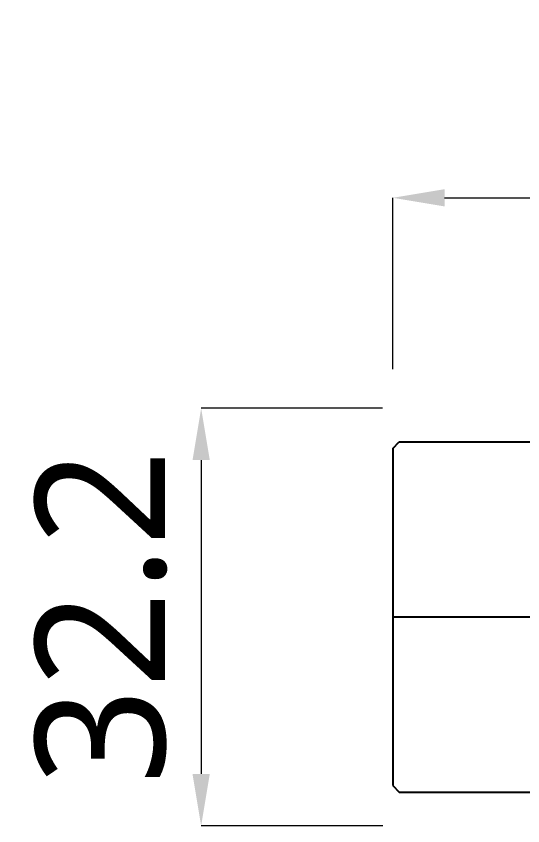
# Model space of a CAD drawing. Extents: x 16296677952 to 16296679688, y -37409618576 to -37409617304.
# Drawn here: x 16296678058.2 to 16296678097.3, y -37409618178.1 to -37409618115.7 of the extents above; entities that cross this region are included whole.
import ezdxf

# ---------------------------------------------------------------- set-up
doc = ezdxf.new("R2010")
doc.units = 0
doc.header["$LTSCALE"] = 10
doc.header["$MEASUREMENT"] = 0
doc.header["$PDMODE"] = 3
doc.header["$PDSIZE"] = -10
doc.layers.get('0').update_dxf_attribs({"linetype": 'CONTINUOUS'})
doc.layers.get('DEFPOINTS').update_dxf_attribs({"linetype": 'CONTINUOUS'})
doc.layers.add('Default', color=7, linetype='CONTINUOUS')
doc.styles.add('Daelim Dimension', font='')
doc.styles.get('Daelim Dimension').set_extended_font_data('NanumGothic')
doc.dimstyles.new('DEFAULT', dxfattribs={"dimscale": 2, "dimtxt": 2, "dimasz": 2, "dimexe": 0, "dimexo": 2, "dimgap": 1, "dimtad": 1, "dimdec": 1, "dimzin": 9, "dimdsep": 46, "dimtxsty": 'Daelim Dimension', "dimcen": 0.5, "dimclrd": 252, "dimclre": 252, "dimclrt": 3, "dimadec": 1, "dimazin": 0, "dimtfac": 1, "dimtdec": 1, "dimtix": 1, "dimtmove": 0, "dimatfit": 3, "dimfxl": 1, "dimtolj": 1, "dimtzin": 1, "dimlwd": 9, "dimlwe": 9, "dimarcsym": 0})

# ---------------------------------------------------------------- blocks, each defined once
blk = doc.blocks.new('*D29')
at = {"color": 5, "lineweight": 9, "transparency": 16777216}
for p, q in [((16296678086.49055, -37409618145.896), (16296678072.4989, -37409618145.896)), ((16296678072.4989, -37409618149.896), (16296678072.4989, -37409618174.096)), ((16296678086.49924, -37409618178.096), (16296678072.4989, -37409618178.096))]:
    blk.add_line(p, q, dxfattribs=at)
at = {"color": 5, "transparency": 16777216}
for points in [[(16296678071.83224, -37409618149.896), (16296678073.16557, -37409618149.896), (16296678072.4989, -37409618145.896)], [(16296678071.83224, -37409618174.096), (16296678073.16557, -37409618174.096), (16296678072.4989, -37409618178.096)]]:
    blk.add_solid(points, dxfattribs=at)
at = {"layer": 'DEFPOINTS', "color": 0, "transparency": 16777216}
for p in [(16296678090.49055, -37409618145.896), (16296678072.4989, -37409618178.096), (16296678090.49924, -37409618178.096)]:
    blk.add_point(p, dxfattribs=at)
at = {"color": 7, "transparency": 16777216, "insert": (16296678064.79791, -37409618161.996), "char_height": 10, "attachment_point": 5, "rotation": 90, "style": 'Daelim Dimension'}
blk.add_mtext('\\A1;32.2', dxfattribs=at)
blk = doc.blocks.new('*D30')
at = {"color": 5, "lineweight": 9, "transparency": 16777216}
for p, q in [((16296678087.27088, -37409618142.871307), (16296678087.27088, -37409618129.668953)), ((16296678091.27088, -37409618129.668953), (16296678151.27088, -37409618129.668953)), ((16296678155.27088, -37409618142.871307), (16296678155.27088, -37409618129.668953))]:
    blk.add_line(p, q, dxfattribs=at)
at = {"color": 5, "transparency": 16777216}
for points in [[(16296678091.27088, -37409618129.002289), (16296678091.27088, -37409618130.335617), (16296678087.27088, -37409618129.668953)], [(16296678151.27088, -37409618129.002289), (16296678151.27088, -37409618130.335617), (16296678155.27088, -37409618129.668953)]]:
    blk.add_solid(points, dxfattribs=at)
at = {"layer": 'DEFPOINTS', "color": 0, "transparency": 16777216}
for p in [(16296678155.27088, -37409618129.668953), (16296678087.27088, -37409618146.871307), (16296678155.27088, -37409618146.871307)]:
    blk.add_point(p, dxfattribs=at)
at = {"color": 7, "transparency": 16777216, "insert": (16296678121.27088, -37409618122.225456), "char_height": 10, "attachment_point": 5, "style": 'Daelim Dimension'}
blk.add_mtext('\\A1;68', dxfattribs=at)

msp = doc.modelspace()

# ---------------------------------------------------------------- linework, layer by layer
at = {"color": 0}
for p, q in [((16296678087.27088, -37409618148.995987), (16296678087.77088, -37409618148.495987)), ((16296678087.27088, -37409618148.995987), (16296678087.27088, -37409618167.001343)), ((16296678087.77088, -37409618148.495987), (16296678154.77088, -37409618148.495987)), ((16296678087.27088, -37409618167.001343), (16296678087.27088, -37409618174.995987)), ((16296678087.27088, -37409618174.995987), (16296678087.77088, -37409618175.495987)), ((16296678087.77088, -37409618175.495987), (16296678154.77088, -37409618175.495987))]:
    msp.add_line(p, q, dxfattribs=at)
at = {"layer": 'Default'}
msp.add_line((16296678155.27088, -37409618161.995987), (16296678087.27088, -37409618161.995987), dxfattribs=at)

# ---------------------------------------------------------------- dimensions: what is measured, and where the dimension line sits
dim = msp.add_linear_dim(base=(16296678155.27088, -37409618129.668953), p1=(16296678087.27088, -37409618146.871307), p2=(16296678155.27088, -37409618146.871307), text='68', dimstyle='DEFAULT', override={"dimtxt": 5, "dimclrd": 5, "dimclre": 5, "dimclrt": 7})
dim.commit()
dim.dimension.update_dxf_attribs({"geometry": '*D30', "text_midpoint": (16296678121.27088, -37409618122.225456)})
dim = msp.add_linear_dim(base=(16296678072.498899, -37409618178.096001), p1=(16296678090.490549, -37409618145.896004), p2=(16296678090.499241, -37409618178.096001), angle=90, text='32.2', dimstyle='DEFAULT', override={"dimtxt": 5, "dimclrd": 5, "dimclre": 5, "dimclrt": 7})
dim.commit()
dim.dimension.update_dxf_attribs({"geometry": '*D29', "text_midpoint": (16296678064.797911, -37409618161.996002)})

doc.saveas('drawing.dxf')
